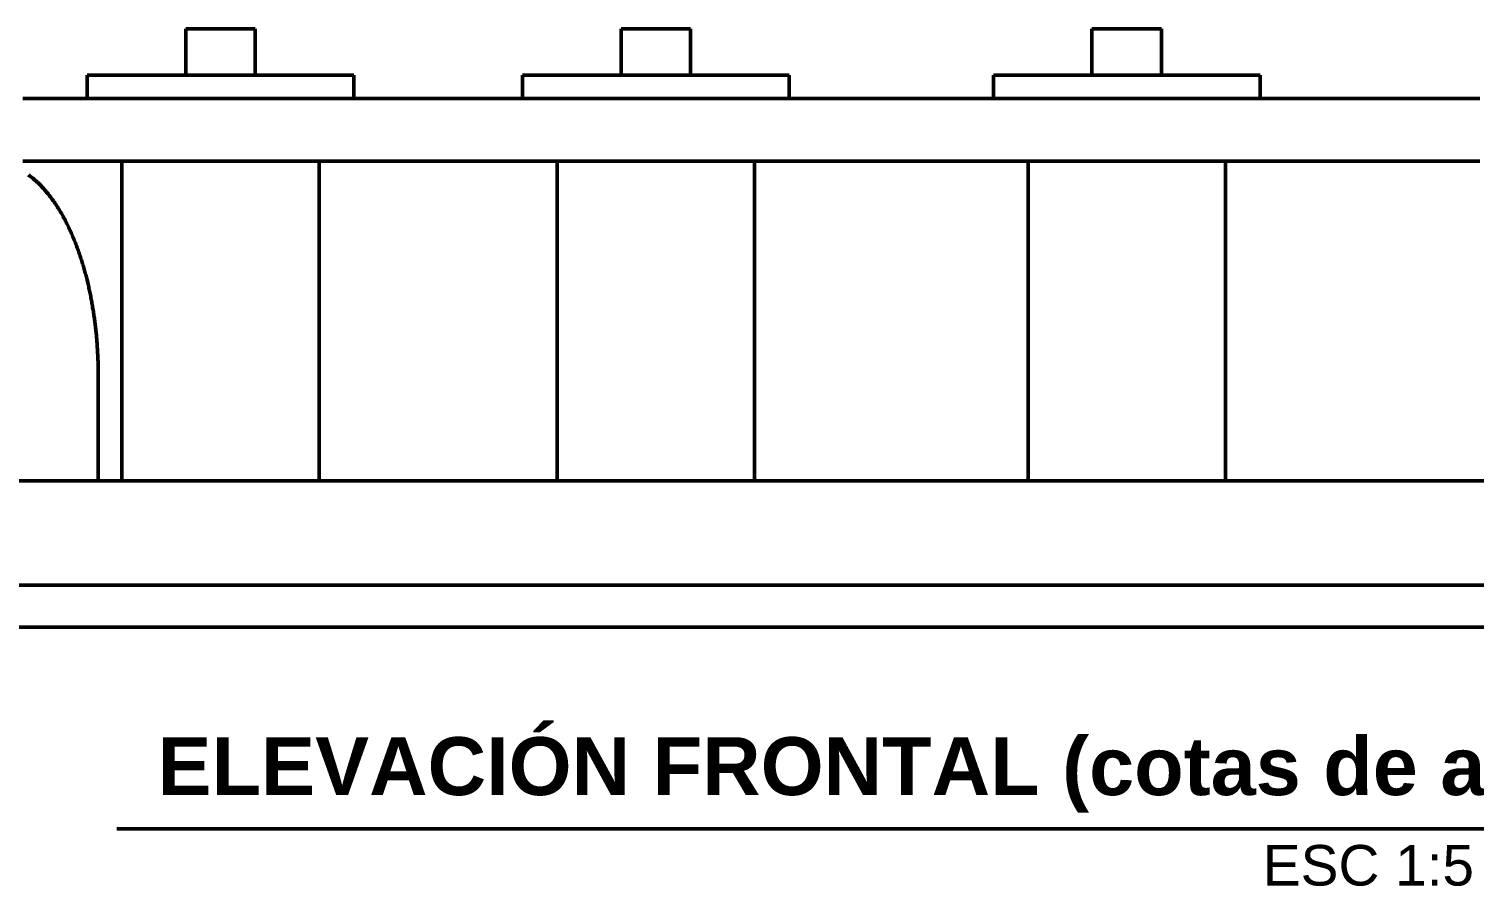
# Model space of a CAD drawing. Header units: millimetres. Extents: x 0 to 841, y 0 to 594.
# Drawn here: x 220 to 344.6, y 353.1 to 427.1 of the extents above; entities that cross this region are included whole.
import ezdxf
from ezdxf.enums import TextEntityAlignment as Align

# ---------------------------------------------------------------- set-up
doc = ezdxf.new("R2010")
doc.units = ezdxf.units.MM
doc.layers.add('TXT', color=7, linetype='CONTINUOUS', lineweight=25)
doc.layers.add('VIS', color=7, linetype='CONTINUOUS', lineweight=50)
doc.styles.add('STD', font='LiberationSans-Regular.ttf')
doc.styles.add('STDB', font='LiberationSans-Bold.ttf')

msp = doc.modelspace()

# ---------------------------------------------------------------- linework, layer by layer
at = {"layer": 'VIS'}
msp.add_line((227.61, 358.05), (443.39, 358.05), dxfattribs=at)
for points in [[(233.54, 427.05), (233.66, 427.05), (233.78, 427.05), (233.9, 427.05), (234.02, 427.05), (234.14, 427.05), (234.26, 427.05), (234.38, 427.05), (234.5, 427.05), (234.62, 427.05), (234.74, 427.05), (234.86, 427.05), (234.98, 427.05), (235.1, 427.05), (235.22, 427.05), (235.34, 427.05), (235.46, 427.05), (235.58, 427.05), (235.7, 427.05), (235.82, 427.05), (235.94, 427.05), (236.06, 427.05), (236.18, 427.05), (236.3, 427.05), (236.42, 427.05), (236.54, 427.05), (236.66, 427.05), (236.78, 427.05), (236.9, 427.05), (237.02, 427.05), (237.14, 427.05), (237.26, 427.05), (237.38, 427.05), (237.5, 427.05), (237.62, 427.05), (237.74, 427.05), (237.86, 427.05), (237.98, 427.05), (238.1, 427.05), (238.22, 427.05), (238.34, 427.05), (238.46, 427.05), (238.58, 427.05), (238.7, 427.05), (238.82, 427.05), (238.94, 427.05), (239.06, 427.05), (239.18, 427.05), (239.3, 427.05), (239.42, 427.05), (239.54, 427.05)], [(233.54, 427.05), (233.54, 423.05)], [(239.54, 423.05), (239.54, 427.05)], [(271.07, 427.05), (271.19, 427.05), (271.31, 427.05), (271.43, 427.05), (271.55, 427.05), (271.67, 427.05), (271.79, 427.05), (271.91, 427.05), (272.03, 427.05), (272.15, 427.05), (272.27, 427.05), (272.39, 427.05), (272.51, 427.05), (272.63, 427.05), (272.75, 427.05), (272.87, 427.05), (272.99, 427.05), (273.11, 427.05), (273.23, 427.05), (273.35, 427.05), (273.47, 427.05), (273.59, 427.05), (273.71, 427.05), (273.83, 427.05), (273.95, 427.05), (274.07, 427.05), (274.19, 427.05), (274.31, 427.05), (274.43, 427.05), (274.55, 427.05), (274.67, 427.05), (274.79, 427.05), (274.91, 427.05), (275.03, 427.05), (275.15, 427.05), (275.27, 427.05), (275.39, 427.05), (275.51, 427.05), (275.63, 427.05), (275.75, 427.05), (275.87, 427.05), (275.99, 427.05), (276.11, 427.05), (276.23, 427.05), (276.35, 427.05), (276.47, 427.05), (276.59, 427.05), (276.71, 427.05), (276.83, 427.05), (276.95, 427.05), (277.07, 427.05)], [(271.07, 427.05), (271.07, 423.05)], [(277.07, 423.05), (277.07, 427.05)], [(311.67, 427.05), (311.79, 427.05), (311.91, 427.05), (312.03, 427.05), (312.15, 427.05), (312.27, 427.05), (312.39, 427.05), (312.51, 427.05), (312.63, 427.05), (312.75, 427.05), (312.87, 427.05), (312.99, 427.05), (313.11, 427.05), (313.23, 427.05), (313.35, 427.05), (313.47, 427.05), (313.59, 427.05), (313.71, 427.05), (313.83, 427.05), (313.95, 427.05), (314.07, 427.05), (314.19, 427.05), (314.31, 427.05), (314.43, 427.05), (314.55, 427.05), (314.67, 427.05), (314.79, 427.05), (314.91, 427.05), (315.03, 427.05), (315.15, 427.05), (315.27, 427.05), (315.39, 427.05), (315.51, 427.05), (315.63, 427.05), (315.75, 427.05), (315.87, 427.05), (315.99, 427.05), (316.11, 427.05), (316.23, 427.05), (316.35, 427.05), (316.47, 427.05), (316.59, 427.05), (316.71, 427.05), (316.83, 427.05), (316.95, 427.05), (317.07, 427.05), (317.19, 427.05), (317.31, 427.05), (317.43, 427.05), (317.55, 427.05), (317.67, 427.05)], [(311.67, 427.05), (311.67, 423.05)], [(317.67, 423.05), (317.67, 427.05)], [(225.04, 423.05), (225.16, 423.05), (225.28, 423.05), (225.4, 423.05), (225.52, 423.05), (225.64, 423.05), (225.76, 423.05), (225.88, 423.05), (226.01, 423.05), (226.13, 423.05), (226.25, 423.05), (226.37, 423.05), (226.49, 423.05), (226.61, 423.05), (226.73, 423.05), (226.85, 423.05), (226.97, 423.05), (227.09, 423.05), (227.21, 423.05), (227.33, 423.05), (227.45, 423.05), (227.57, 423.05), (227.69, 423.05), (227.81, 423.05), (227.93, 423.05), (228.05, 423.05), (228.17, 423.05), (228.29, 423.05), (228.41, 423.05), (228.53, 423.05), (228.65, 423.05), (228.78, 423.05), (228.9, 423.05), (229.02, 423.05), (229.14, 423.05), (229.26, 423.05), (229.38, 423.05), (229.5, 423.05), (229.62, 423.05), (229.74, 423.05), (229.86, 423.05), (229.98, 423.05), (230.1, 423.05), (230.22, 423.05), (230.34, 423.05), (230.46, 423.05), (230.58, 423.05), (230.7, 423.05), (230.82, 423.05), (230.94, 423.05), (231.06, 423.05), (231.18, 423.05), (231.3, 423.05), (231.42, 423.05), (231.54, 423.05), (231.67, 423.05), (231.79, 423.05), (231.91, 423.05), (232.03, 423.05), (232.15, 423.05), (232.27, 423.05), (232.39, 423.05), (232.51, 423.05), (232.63, 423.05), (232.75, 423.05), (232.87, 423.05), (232.99, 423.05), (233.11, 423.05), (233.23, 423.05), (233.35, 423.05), (233.47, 423.05), (233.59, 423.05), (233.71, 423.05), (233.83, 423.05), (233.95, 423.05), (234.07, 423.05), (234.19, 423.05), (234.31, 423.05), (234.43, 423.05), (234.56, 423.05), (234.68, 423.05), (234.8, 423.05), (234.92, 423.05), (235.04, 423.05), (235.16, 423.05), (235.28, 423.05), (235.4, 423.05), (235.52, 423.05), (235.64, 423.05), (235.76, 423.05), (235.88, 423.05), (236, 423.05), (236.12, 423.05), (236.24, 423.05), (236.36, 423.05), (236.48, 423.05), (236.6, 423.05), (236.72, 423.05), (236.84, 423.05), (236.96, 423.05), (237.08, 423.05), (237.2, 423.05), (237.32, 423.05), (237.45, 423.05), (237.57, 423.05), (237.69, 423.05), (237.81, 423.05), (237.93, 423.05), (238.05, 423.05), (238.17, 423.05), (238.29, 423.05), (238.41, 423.05), (238.53, 423.05), (238.65, 423.05), (238.77, 423.05), (238.89, 423.05), (239.01, 423.05), (239.13, 423.05), (239.25, 423.05), (239.37, 423.05), (239.49, 423.05), (239.61, 423.05), (239.73, 423.05), (239.85, 423.05), (239.97, 423.05), (240.09, 423.05), (240.21, 423.05), (240.34, 423.05), (240.46, 423.05), (240.58, 423.05), (240.7, 423.05), (240.82, 423.05), (240.94, 423.05), (241.06, 423.05), (241.18, 423.05), (241.3, 423.05), (241.42, 423.05), (241.54, 423.05), (241.66, 423.05), (241.78, 423.05), (241.9, 423.05), (242.02, 423.05), (242.14, 423.05), (242.26, 423.05), (242.38, 423.05), (242.5, 423.05), (242.62, 423.05), (242.74, 423.05), (242.86, 423.05), (242.98, 423.05), (243.1, 423.05), (243.23, 423.05), (243.35, 423.05), (243.47, 423.05), (243.59, 423.05), (243.71, 423.05), (243.83, 423.05), (243.95, 423.05), (244.07, 423.05), (244.19, 423.05), (244.31, 423.05), (244.43, 423.05), (244.55, 423.05), (244.67, 423.05), (244.79, 423.05), (244.91, 423.05), (245.03, 423.05), (245.15, 423.05), (245.27, 423.05), (245.39, 423.05), (245.51, 423.05), (245.63, 423.05), (245.75, 423.05), (245.87, 423.05), (245.99, 423.05), (246.12, 423.05), (246.24, 423.05), (246.36, 423.05), (246.48, 423.05), (246.6, 423.05), (246.72, 423.05), (246.84, 423.05), (246.96, 423.05), (247.08, 423.05), (247.2, 423.05), (247.32, 423.05), (247.44, 423.05), (247.56, 423.05), (247.68, 423.05), (247.8, 423.05), (247.92, 423.05), (248.04, 423.05)], [(225.04, 423.05), (225.04, 421.05)], [(248.04, 421.05), (248.04, 423.05)], [(262.57, 423.05), (262.69, 423.05), (262.81, 423.05), (262.93, 423.05), (263.05, 423.05), (263.17, 423.05), (263.29, 423.05), (263.41, 423.05), (263.53, 423.05), (263.65, 423.05), (263.77, 423.05), (263.89, 423.05), (264.01, 423.05), (264.13, 423.05), (264.25, 423.05), (264.37, 423.05), (264.49, 423.05), (264.62, 423.05), (264.74, 423.05), (264.86, 423.05), (264.98, 423.05), (265.1, 423.05), (265.22, 423.05), (265.34, 423.05), (265.46, 423.05), (265.58, 423.05), (265.7, 423.05), (265.82, 423.05), (265.94, 423.05), (266.06, 423.05), (266.18, 423.05), (266.3, 423.05), (266.42, 423.05), (266.54, 423.05), (266.66, 423.05), (266.78, 423.05), (266.9, 423.05), (267.02, 423.05), (267.14, 423.05), (267.26, 423.05), (267.38, 423.05), (267.51, 423.05), (267.63, 423.05), (267.75, 423.05), (267.87, 423.05), (267.99, 423.05), (268.11, 423.05), (268.23, 423.05), (268.35, 423.05), (268.47, 423.05), (268.59, 423.05), (268.71, 423.05), (268.83, 423.05), (268.95, 423.05), (269.07, 423.05), (269.19, 423.05), (269.31, 423.05), (269.43, 423.05), (269.55, 423.05), (269.67, 423.05), (269.79, 423.05), (269.91, 423.05), (270.03, 423.05), (270.15, 423.05), (270.27, 423.05), (270.4, 423.05), (270.52, 423.05), (270.64, 423.05), (270.76, 423.05), (270.88, 423.05), (271, 423.05), (271.12, 423.05), (271.24, 423.05), (271.36, 423.05), (271.48, 423.05), (271.6, 423.05), (271.72, 423.05), (271.84, 423.05), (271.96, 423.05), (272.08, 423.05), (272.2, 423.05), (272.32, 423.05), (272.44, 423.05), (272.56, 423.05), (272.68, 423.05), (272.8, 423.05), (272.92, 423.05), (273.04, 423.05), (273.16, 423.05), (273.29, 423.05), (273.41, 423.05), (273.53, 423.05), (273.65, 423.05), (273.77, 423.05), (273.89, 423.05), (274.01, 423.05), (274.13, 423.05), (274.25, 423.05), (274.37, 423.05), (274.49, 423.05), (274.61, 423.05), (274.73, 423.05), (274.85, 423.05), (274.97, 423.05), (275.09, 423.05), (275.21, 423.05), (275.33, 423.05), (275.45, 423.05), (275.57, 423.05), (275.69, 423.05), (275.81, 423.05), (275.93, 423.05), (276.06, 423.05), (276.18, 423.05), (276.3, 423.05), (276.42, 423.05), (276.54, 423.05), (276.66, 423.05), (276.78, 423.05), (276.9, 423.05), (277.02, 423.05), (277.14, 423.05), (277.26, 423.05), (277.38, 423.05), (277.5, 423.05), (277.62, 423.05), (277.74, 423.05), (277.86, 423.05), (277.98, 423.05), (278.1, 423.05), (278.22, 423.05), (278.34, 423.05), (278.46, 423.05), (278.58, 423.05), (278.7, 423.05), (278.82, 423.05), (278.95, 423.05), (279.07, 423.05), (279.19, 423.05), (279.31, 423.05), (279.43, 423.05), (279.55, 423.05), (279.67, 423.05), (279.79, 423.05), (279.91, 423.05), (280.03, 423.05), (280.15, 423.05), (280.27, 423.05), (280.39, 423.05), (280.51, 423.05), (280.63, 423.05), (280.75, 423.05), (280.87, 423.05), (280.99, 423.05), (281.11, 423.05), (281.23, 423.05), (281.35, 423.05), (281.47, 423.05), (281.59, 423.05), (281.71, 423.05), (281.84, 423.05), (281.96, 423.05), (282.08, 423.05), (282.2, 423.05), (282.32, 423.05), (282.44, 423.05), (282.56, 423.05), (282.68, 423.05), (282.8, 423.05), (282.92, 423.05), (283.04, 423.05), (283.16, 423.05), (283.28, 423.05), (283.4, 423.05), (283.52, 423.05), (283.64, 423.05), (283.76, 423.05), (283.88, 423.05), (284, 423.05), (284.12, 423.05), (284.24, 423.05), (284.36, 423.05), (284.48, 423.05), (284.6, 423.05), (284.73, 423.05), (284.85, 423.05), (284.97, 423.05), (285.09, 423.05), (285.21, 423.05), (285.33, 423.05), (285.45, 423.05), (285.57, 423.05)], [(262.57, 423.05), (262.57, 421.05)], [(285.57, 421.05), (285.57, 423.05)], [(303.17, 423.05), (303.3, 423.05), (303.42, 423.05), (303.54, 423.05), (303.66, 423.05), (303.78, 423.05), (303.9, 423.05), (304.02, 423.05), (304.14, 423.05), (304.26, 423.05), (304.38, 423.05), (304.5, 423.05), (304.62, 423.05), (304.74, 423.05), (304.86, 423.05), (304.98, 423.05), (305.1, 423.05), (305.22, 423.05), (305.34, 423.05), (305.46, 423.05), (305.58, 423.05), (305.7, 423.05), (305.82, 423.05), (305.94, 423.05), (306.06, 423.05), (306.19, 423.05), (306.31, 423.05), (306.43, 423.05), (306.55, 423.05), (306.67, 423.05), (306.79, 423.05), (306.91, 423.05), (307.03, 423.05), (307.15, 423.05), (307.27, 423.05), (307.39, 423.05), (307.51, 423.05), (307.63, 423.05), (307.75, 423.05), (307.87, 423.05), (307.99, 423.05), (308.11, 423.05), (308.23, 423.05), (308.35, 423.05), (308.47, 423.05), (308.59, 423.05), (308.71, 423.05), (308.83, 423.05), (308.95, 423.05), (309.08, 423.05), (309.2, 423.05), (309.32, 423.05), (309.44, 423.05), (309.56, 423.05), (309.68, 423.05), (309.8, 423.05), (309.92, 423.05), (310.04, 423.05), (310.16, 423.05), (310.28, 423.05), (310.4, 423.05), (310.52, 423.05), (310.64, 423.05), (310.76, 423.05), (310.88, 423.05), (311, 423.05), (311.12, 423.05), (311.24, 423.05), (311.36, 423.05), (311.48, 423.05), (311.6, 423.05), (311.72, 423.05), (311.84, 423.05), (311.97, 423.05), (312.09, 423.05), (312.21, 423.05), (312.33, 423.05), (312.45, 423.05), (312.57, 423.05), (312.69, 423.05), (312.81, 423.05), (312.93, 423.05), (313.05, 423.05), (313.17, 423.05), (313.29, 423.05), (313.41, 423.05), (313.53, 423.05), (313.65, 423.05), (313.77, 423.05), (313.89, 423.05), (314.01, 423.05), (314.13, 423.05), (314.25, 423.05), (314.37, 423.05), (314.49, 423.05), (314.61, 423.05), (314.73, 423.05), (314.86, 423.05), (314.98, 423.05), (315.1, 423.05), (315.22, 423.05), (315.34, 423.05), (315.46, 423.05), (315.58, 423.05), (315.7, 423.05), (315.82, 423.05), (315.94, 423.05), (316.06, 423.05), (316.18, 423.05), (316.3, 423.05), (316.42, 423.05), (316.54, 423.05), (316.66, 423.05), (316.78, 423.05), (316.9, 423.05), (317.02, 423.05), (317.14, 423.05), (317.26, 423.05), (317.38, 423.05), (317.5, 423.05), (317.62, 423.05), (317.75, 423.05), (317.87, 423.05), (317.99, 423.05), (318.11, 423.05), (318.23, 423.05), (318.35, 423.05), (318.47, 423.05), (318.59, 423.05), (318.71, 423.05), (318.83, 423.05), (318.95, 423.05), (319.07, 423.05), (319.19, 423.05), (319.31, 423.05), (319.43, 423.05), (319.55, 423.05), (319.67, 423.05), (319.79, 423.05), (319.91, 423.05), (320.03, 423.05), (320.15, 423.05), (320.27, 423.05), (320.39, 423.05), (320.51, 423.05), (320.64, 423.05), (320.76, 423.05), (320.88, 423.05), (321, 423.05), (321.12, 423.05), (321.24, 423.05), (321.36, 423.05), (321.48, 423.05), (321.6, 423.05), (321.72, 423.05), (321.84, 423.05), (321.96, 423.05), (322.08, 423.05), (322.2, 423.05), (322.32, 423.05), (322.44, 423.05), (322.56, 423.05), (322.68, 423.05), (322.8, 423.05), (322.92, 423.05), (323.04, 423.05), (323.16, 423.05), (323.28, 423.05), (323.4, 423.05), (323.53, 423.05), (323.65, 423.05), (323.77, 423.05), (323.89, 423.05), (324.01, 423.05), (324.13, 423.05), (324.25, 423.05), (324.37, 423.05), (324.49, 423.05), (324.61, 423.05), (324.73, 423.05), (324.85, 423.05), (324.97, 423.05), (325.09, 423.05), (325.21, 423.05), (325.33, 423.05), (325.45, 423.05), (325.57, 423.05), (325.69, 423.05), (325.81, 423.05), (325.93, 423.05), (326.05, 423.05), (326.17, 423.05)], [(303.17, 423.05), (303.17, 421.05)], [(326.17, 421.05), (326.17, 423.05)], [(219.5, 421.05), (220.3, 421.05), (221.1, 421.05), (221.9, 421.05), (222.7, 421.05), (223.5, 421.05), (224.3, 421.05), (225.1, 421.05), (225.9, 421.05), (226.7, 421.05), (227.5, 421.05), (228.3, 421.05), (229.1, 421.05), (229.9, 421.05), (230.7, 421.05), (231.5, 421.05), (232.3, 421.05), (233.1, 421.05), (233.9, 421.05), (234.7, 421.05), (235.5, 421.05), (236.3, 421.05), (237.1, 421.05), (237.9, 421.05), (238.7, 421.05), (239.5, 421.05), (240.3, 421.05), (241.1, 421.05), (241.9, 421.05), (242.7, 421.05), (243.5, 421.05), (244.3, 421.05), (245.1, 421.05), (245.9, 421.05), (246.7, 421.05), (247.5, 421.05), (248.3, 421.05), (249.1, 421.05), (249.9, 421.05), (250.7, 421.05), (251.5, 421.05), (252.3, 421.05), (253.1, 421.05), (253.9, 421.05), (254.7, 421.05), (255.5, 421.05), (256.3, 421.05), (257.1, 421.05), (257.9, 421.05), (258.7, 421.05), (259.5, 421.05), (260.3, 421.05), (261.1, 421.05), (261.9, 421.05), (262.7, 421.05), (263.5, 421.05), (264.3, 421.05), (265.1, 421.05), (265.9, 421.05), (266.7, 421.05), (267.5, 421.05), (268.3, 421.05), (269.1, 421.05), (269.9, 421.05), (270.7, 421.05), (271.5, 421.05), (272.3, 421.05), (273.1, 421.05), (273.9, 421.05), (274.7, 421.05), (275.5, 421.05), (276.3, 421.05), (277.1, 421.05), (277.9, 421.05), (278.7, 421.05), (279.5, 421.05), (280.3, 421.05), (281.1, 421.05), (281.9, 421.05), (282.7, 421.05), (283.5, 421.05), (284.3, 421.05), (285.1, 421.05), (285.9, 421.05), (286.7, 421.05), (287.5, 421.05), (288.3, 421.05), (289.1, 421.05), (289.9, 421.05), (290.7, 421.05), (291.5, 421.05), (292.3, 421.05), (293.1, 421.05), (293.9, 421.05), (294.7, 421.05), (295.5, 421.05), (296.3, 421.05), (297.1, 421.05), (297.9, 421.05), (298.7, 421.05), (299.5, 421.05), (300.3, 421.05), (301.1, 421.05), (301.9, 421.05), (302.7, 421.05), (303.5, 421.05), (304.3, 421.05), (305.1, 421.05), (305.9, 421.05), (306.7, 421.05), (307.5, 421.05), (308.3, 421.05), (309.1, 421.05), (309.9, 421.05), (310.7, 421.05), (311.5, 421.05), (312.3, 421.05), (313.1, 421.05), (313.9, 421.05), (314.7, 421.05), (315.5, 421.05), (316.3, 421.05), (317.1, 421.05), (317.9, 421.05), (318.7, 421.05), (319.5, 421.05), (320.3, 421.05), (321.1, 421.05), (321.9, 421.05), (322.7, 421.05), (323.5, 421.05), (324.3, 421.05), (325.1, 421.05), (325.9, 421.05), (326.7, 421.05), (327.5, 421.05), (328.3, 421.05), (329.1, 421.05), (329.9, 421.05), (330.7, 421.05), (331.5, 421.05), (332.3, 421.05), (333.1, 421.05), (333.9, 421.05), (334.7, 421.05), (335.5, 421.05), (336.3, 421.05), (337.1, 421.05), (337.9, 421.05), (338.7, 421.05), (339.5, 421.05), (340.3, 421.05), (341.1, 421.05), (341.9, 421.05), (342.7, 421.05), (343.5, 421.05), (344.3, 421.05), (345.1, 421.05)], [(219.5, 415.65), (220.3, 415.65), (221.1, 415.65), (221.9, 415.65), (222.7, 415.65), (223.5, 415.65), (224.3, 415.65), (225.1, 415.65), (225.9, 415.65), (226.7, 415.65), (227.5, 415.65), (228.3, 415.65), (229.1, 415.65), (229.9, 415.65), (230.7, 415.65), (231.5, 415.65), (232.3, 415.65), (233.1, 415.65), (233.9, 415.65), (234.7, 415.65), (235.5, 415.65), (236.3, 415.65), (237.1, 415.65), (237.9, 415.65), (238.7, 415.65), (239.5, 415.65), (240.3, 415.65), (241.1, 415.65), (241.9, 415.65), (242.7, 415.65), (243.5, 415.65), (244.3, 415.65), (245.1, 415.65), (245.9, 415.65), (246.7, 415.65), (247.5, 415.65), (248.3, 415.65), (249.1, 415.65), (249.9, 415.65), (250.7, 415.65), (251.5, 415.65), (252.3, 415.65), (253.1, 415.65), (253.9, 415.65), (254.7, 415.65), (255.5, 415.65), (256.3, 415.65), (257.1, 415.65), (257.9, 415.65), (258.7, 415.65), (259.5, 415.65), (260.3, 415.65), (261.1, 415.65), (261.9, 415.65), (262.7, 415.65), (263.5, 415.65), (264.3, 415.65), (265.1, 415.65), (265.9, 415.65), (266.7, 415.65), (267.5, 415.65), (268.3, 415.65), (269.1, 415.65), (269.9, 415.65), (270.7, 415.65), (271.5, 415.65), (272.3, 415.65), (273.1, 415.65), (273.9, 415.65), (274.7, 415.65), (275.5, 415.65), (276.3, 415.65), (277.1, 415.65), (277.9, 415.65), (278.7, 415.65), (279.5, 415.65), (280.3, 415.65), (281.1, 415.65), (281.9, 415.65), (282.7, 415.65), (283.5, 415.65), (284.3, 415.65), (285.1, 415.65), (285.9, 415.65), (286.7, 415.65), (287.5, 415.65), (288.3, 415.65), (289.1, 415.65), (289.9, 415.65), (290.7, 415.65), (291.5, 415.65), (292.3, 415.65), (293.1, 415.65), (293.9, 415.65), (294.7, 415.65), (295.5, 415.65), (296.3, 415.65), (297.1, 415.65), (297.9, 415.65), (298.7, 415.65), (299.5, 415.65), (300.3, 415.65), (301.1, 415.65), (301.9, 415.65), (302.7, 415.65), (303.5, 415.65), (304.3, 415.65), (305.1, 415.65), (305.9, 415.65), (306.7, 415.65), (307.5, 415.65), (308.3, 415.65), (309.1, 415.65), (309.9, 415.65), (310.7, 415.65), (311.5, 415.65), (312.3, 415.65), (313.1, 415.65), (313.9, 415.65), (314.7, 415.65), (315.5, 415.65), (316.3, 415.65), (317.1, 415.65), (317.9, 415.65), (318.7, 415.65), (319.5, 415.65), (320.3, 415.65), (321.1, 415.65), (321.9, 415.65), (322.7, 415.65), (323.5, 415.65), (324.3, 415.65), (325.1, 415.65), (325.9, 415.65), (326.7, 415.65), (327.5, 415.65), (328.3, 415.65), (329.1, 415.65), (329.9, 415.65), (330.7, 415.65), (331.5, 415.65), (332.3, 415.65), (333.1, 415.65), (333.9, 415.65), (334.7, 415.65), (335.5, 415.65), (336.3, 415.65), (337.1, 415.65), (337.9, 415.65), (338.7, 415.65), (339.5, 415.65), (340.3, 415.65), (341.1, 415.65), (341.9, 415.65), (342.7, 415.65), (343.5, 415.65), (344.3, 415.65), (345.1, 415.65)], [(228.04, 415.65), (228.04, 388.05)], [(245.04, 388.05), (245.04, 415.65)], [(265.57, 415.65), (265.57, 388.05)], [(282.57, 388.05), (282.57, 415.65)], [(306.17, 415.65), (306.17, 388.05)], [(323.17, 388.05), (323.17, 415.65)], [(219.98, 414.45), (220.08, 414.38), (220.17, 414.31), (220.27, 414.23), (220.36, 414.16), (220.46, 414.08), (220.55, 414), (220.64, 413.92), (220.73, 413.84), (220.81, 413.76), (220.9, 413.68), (220.99, 413.59), (221.07, 413.51), (221.15, 413.42), (221.24, 413.33), (221.32, 413.24), (221.4, 413.15), (221.48, 413.06), (221.55, 412.97), (221.63, 412.88), (221.71, 412.79), (221.78, 412.69), (221.85, 412.6), (221.93, 412.5), (222, 412.4), (222.07, 412.31), (222.14, 412.21), (222.21, 412.11), (222.28, 412.01), (222.34, 411.91), (222.41, 411.81), (222.47, 411.71), (222.54, 411.61), (222.6, 411.51), (222.66, 411.4), (222.73, 411.3), (222.79, 411.2), (222.85, 411.09), (222.91, 410.99), (222.97, 410.88), (223.02, 410.78), (223.08, 410.67), (223.14, 410.57), (223.19, 410.46), (223.25, 410.35), (223.3, 410.25), (223.35, 410.14), (223.41, 410.03), (223.46, 409.92), (223.51, 409.81), (223.56, 409.7), (223.61, 409.59), (223.66, 409.49), (223.71, 409.38), (223.76, 409.26), (223.8, 409.15), (223.85, 409.04), (223.9, 408.93), (223.94, 408.82), (223.99, 408.71), (224.03, 408.6), (224.07, 408.49), (224.12, 408.37), (224.16, 408.26), (224.2, 408.15), (224.24, 408.04), (224.28, 407.92), (224.32, 407.81), (224.36, 407.7), (224.4, 407.58), (224.44, 407.47), (224.48, 407.35), (224.51, 407.24), (224.55, 407.12), (224.59, 407.01), (224.62, 406.9), (224.66, 406.78), (224.69, 406.67), (224.73, 406.55), (224.76, 406.43), (224.79, 406.32), (224.83, 406.2), (224.86, 406.09), (224.89, 405.97), (224.92, 405.85), (224.95, 405.74), (224.98, 405.62), (225.01, 405.51), (225.04, 405.39), (225.07, 405.27), (225.1, 405.16), (225.12, 405.04), (225.15, 404.92), (225.18, 404.8), (225.2, 404.69), (225.23, 404.57), (225.25, 404.45), (225.28, 404.33), (225.3, 404.22), (225.33, 404.1), (225.35, 403.98), (225.37, 403.86), (225.4, 403.74), (225.42, 403.63), (225.44, 403.51), (225.46, 403.39), (225.48, 403.27), (225.5, 403.15), (225.52, 403.03), (225.54, 402.92), (225.56, 402.8), (225.58, 402.68), (225.6, 402.56), (225.62, 402.44), (225.63, 402.32), (225.65, 402.2), (225.67, 402.08), (225.68, 401.97), (225.7, 401.85), (225.72, 401.73), (225.73, 401.61), (225.75, 401.49), (225.76, 401.37), (225.77, 401.25), (225.79, 401.13), (225.8, 401.01), (225.81, 400.89), (225.82, 400.77), (225.84, 400.65), (225.85, 400.53), (225.86, 400.41), (225.87, 400.29), (225.88, 400.17), (225.89, 400.05), (225.9, 399.93), (225.91, 399.81), (225.92, 399.69), (225.92, 399.57), (225.93, 399.45), (225.94, 399.33), (225.95, 399.21), (225.95, 399.09), (225.96, 398.97), (225.97, 398.85), (225.97, 398.73), (225.98, 398.61), (225.98, 398.49), (225.99, 398.37), (225.99, 398.25), (225.99, 398.13), (226, 398.01), (226, 397.89), (226, 397.77), (226, 397.65), (226.01, 397.53), (226.01, 397.41), (226.01, 397.29), (226.01, 397.17), (226.01, 397.05)], [(226.01, 397.05), (226.01, 388.05)], [(79.5, 388.05), (591.5, 388.05)], [(79.5, 379.05), (591.5, 379.05)], [(79.5, 379.05), (591.5, 379.05)], [(79.5, 375.45), (591.5, 375.45)]]:
    msp.add_lwpolyline(points, dxfattribs=at)

# ---------------------------------------------------------------- texts
at = {"layer": 'TXT', "style": 'STDB'}
msp.add_text('ELEVACIÓN FRONTAL (cotas de altura en CON-001, corte A-A)', height=5, dxfattribs=at).set_placement((335.5, 359.45), align=Align.BOTTOM_CENTER)
at = {"layer": 'TXT', "style": 'STD'}
msp.add_text('ESC 1:5', height=3.5, dxfattribs=at).set_placement((335.5, 356.65), align=Align.TOP_CENTER)

doc.saveas('drawing.dxf')
